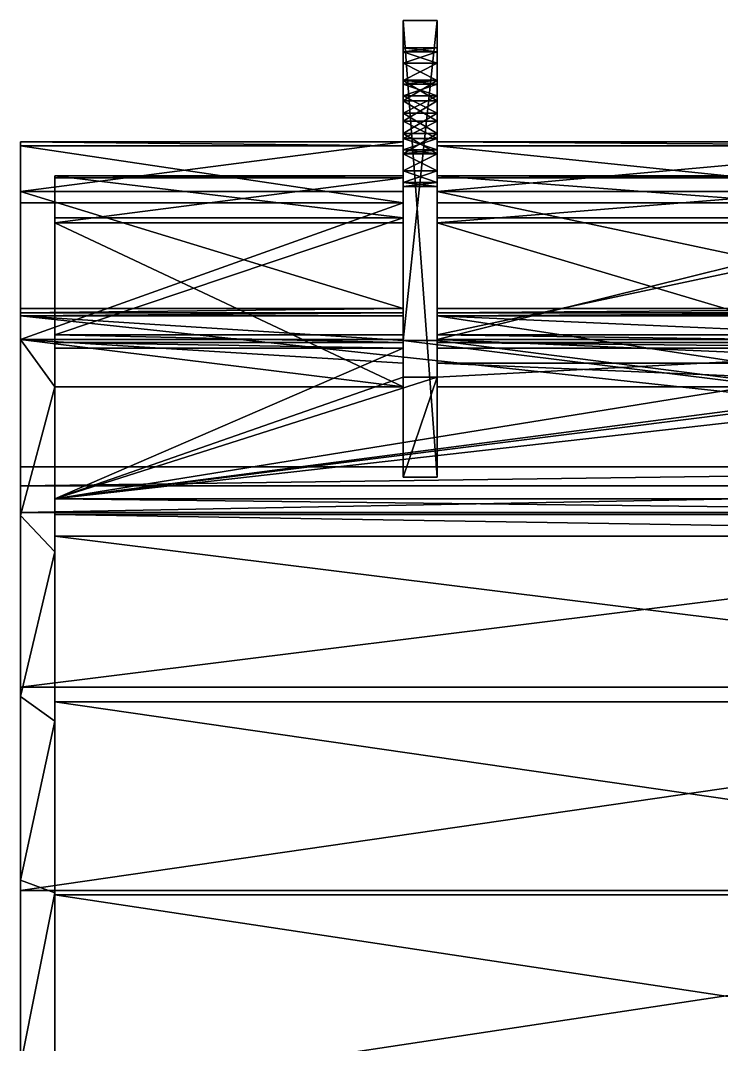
# Model space of a CAD drawing. Header units: metres. Extents: x -0.05 to 1.81, y -0.26 to 2.46.
# Drawn here: x -0.045 to 0.88, y 1.114 to 2.465 of the extents above; entities that cross this region are included whole.
import ezdxf

# ---------------------------------------------------------------- set-up
doc = ezdxf.new("R2010")
doc.units = ezdxf.units.M
doc.header["$LTSCALE"] = 65.185185
for name, color, linetype in [('1', 7, 'CONTINUOUS'), ('10', 7, 'CONTINUOUS'), ('11', 7, 'CONTINUOUS'), ('13', 7, 'CONTINUOUS'), ('14', 7, 'CONTINUOUS'), ('15', 7, 'CONTINUOUS'), ('16', 7, 'CONTINUOUS'), ('17', 7, 'CONTINUOUS'), ('19', 7, 'CONTINUOUS'), ('20', 7, 'CONTINUOUS'), ('21', 7, 'CONTINUOUS'), ('22', 7, 'CONTINUOUS'), ('23', 7, 'CONTINUOUS'), ('24', 7, 'CONTINUOUS'), ('25', 7, 'CONTINUOUS'), ('26', 7, 'CONTINUOUS'), ('27', 7, 'CONTINUOUS'), ('3', 7, 'CONTINUOUS'), ('34', 7, 'CONTINUOUS'), ('35', 7, 'CONTINUOUS'), ('36', 7, 'CONTINUOUS'), ('37', 7, 'CONTINUOUS'), ('4', 7, 'CONTINUOUS'), ('5', 7, 'CONTINUOUS'), ('6', 7, 'CONTINUOUS'), ('7', 7, 'CONTINUOUS'), ('9', 7, 'CONTINUOUS')]:
    doc.layers.add(name, color=color, linetype=linetype)

msp = doc.modelspace()

# ---------------------------------------------------------------- linework, layer by layer
at = {"layer": '1', "linetype": 'CONTINUOUS'}
for points in [[(0, 2.26, 0.3257), (0, 2.2046, 0.437), (0, 2.2575, 0.2012), (0, 2.26, 0.3257)], [(0, 2.2575, 0.2012), (0, 2.2046, 0.437), (0, 2.1979, 0.0921), (0, 2.2575, 0.2012)], [(0, 2.2046, 0.437), (0, 2.0502, 0.6198), (0, 2.1979, 0.0921), (0, 2.2046, 0.437)], [(0, 2.0327, 0.6495), (0, 1.9819), (0, 2.1979, 0.0921), (0, 2.0327, 0.6495)], [(0, 2.0402, 0.6339), (0, 2.0327, 0.6495), (0, 2.1979, 0.0921), (0, 2.0402, 0.6339)], [(0, 2.0502, 0.6198), (0, 2.0402, 0.6339), (0, 2.1979, 0.0921), (0, 2.0502, 0.6198)], [(0, 1.8339, 1.1735), (0, 1.9819), (0, 2.0327, 0.6495), (0, 1.8339, 1.1735)], [(0, 1.764, 0.0649), (0, 1.9819), (0, 1.7848, 1.2474), (0, 1.764, 0.0649)], [(0, 1.7848, 1.2474), (0, 1.9819), (0, 1.8135, 1.2132), (0, 1.7848, 1.2474)], [(0, 1.8135, 1.2132), (0, 1.9819), (0, 1.8339, 1.1735), (0, 1.8135, 1.2132)], [(0, 1.5662, 1.3974), (0, 1.764, 0.0649), (0, 1.7848, 1.2474), (0, 1.5662, 1.3974)], [(0, 1.5407, 0.1085), (0, 1.764, 0.0649), (0, 1.5662, 1.3974), (0, 1.5407, 0.1085)], [(0, 1.3117, 1.4726), (0, 1.5407, 0.1085), (0, 1.5662, 1.3974), (0, 1.3117, 1.4726)], [(0, 1.3143, 0.1303), (0, 1.5407, 0.1085), (0, 1.3117, 1.4726), (0, 1.3143, 0.1303)], [(0, 1.0868, 0.1301), (0, 1.3143, 0.1303), (0, 1.3117, 1.4726), (0, 1.0868, 0.1301)], [(0, 1.0464, 1.4652), (0, 1.0868, 0.1301), (0, 1.3117, 1.4726), (0, 1.0464, 1.4652)]]:
    msp.add_3dface(points, dxfattribs=at)
at = {"layer": '10', "linetype": 'CONTINUOUS'}
for points in [[(0, 2.0402, 0.6339), (0, 2.0502, 0.6198), (0.4596, 2.0402, 0.6339), (0, 2.0402, 0.6339)], [(0, 2.0502, 0.6198), (0.4596, 2.0502, 0.6198), (0.4596, 2.0402, 0.6339), (0, 2.0502, 0.6198)], [(0, 2.0327, 0.6495), (0, 2.0402, 0.6339), (0.4596, 2.0327, 0.6495), (0, 2.0327, 0.6495)], [(0.4596, 2.0327, 0.6495), (0, 2.0402, 0.6339), (0.4596, 2.0402, 0.6339), (0.4596, 2.0327, 0.6495)], [(0.5046, 2.0502, 0.6198), (1.2321, 2.0502, 0.6198), (1.2321, 2.0402, 0.6339), (0.5046, 2.0502, 0.6198)], [(0.5046, 2.0502, 0.6198), (1.2321, 2.0402, 0.6339), (0.5046, 2.0402, 0.6339), (0.5046, 2.0502, 0.6198)], [(1.2321, 2.0327, 0.6495), (0.5046, 2.0327, 0.6495), (0.5046, 2.0402, 0.6339), (1.2321, 2.0327, 0.6495)], [(1.2321, 2.0402, 0.6339), (1.2321, 2.0327, 0.6495), (0.5046, 2.0402, 0.6339), (1.2321, 2.0402, 0.6339)]]:
    msp.add_3dface(points, dxfattribs=at)
at = {"layer": '11', "linetype": 'CONTINUOUS'}
for points in [[(-0.0454, 2.2996, 0.1831), (-0.0454, 2.2393, 0.4663), (-0.0454, 2.305, 0.3322), (-0.0454, 2.2996, 0.1831)], [(-0.0454, 2.2244, 0.0541), (-0.0454, 2.2393, 0.4663), (-0.0454, 2.2996, 0.1831), (-0.0454, 2.2244, 0.0541)], [(-0.0454, 2.0849, 0.6491), (-0.0454, 2.2393, 0.4663), (-0.0454, 2.2244, 0.0541), (-0.0454, 2.0849, 0.6491)], [(-0.0454, 2.0441, -0.0228), (-0.0454, 2.0849, 0.6491), (-0.0454, 2.2244, 0.0541), (-0.0454, 2.0441, -0.0228)], [(-0.0454, 2.0793, 0.6569), (-0.0454, 2.0849, 0.6491), (-0.0454, 2.0441, -0.0228), (-0.0454, 2.0793, 0.6569)], [(-0.0454, 2.0752, 0.6656), (-0.0454, 2.0793, 0.6569), (-0.0454, 2.0441, -0.0228), (-0.0454, 2.0752, 0.6656)], [(-0.0454, 1.8764, 1.1896), (-0.0454, 2.0752, 0.6656), (-0.0454, 2.0441, -0.0228), (-0.0454, 1.8764, 1.1896)], [(-0.0454, 1.8121, 0.0525), (-0.0454, 1.8764, 1.1896), (-0.0454, 2.0441, -0.0228), (-0.0454, 1.8121, 0.0525)], [(-0.0454, 1.8513, 1.2384), (-0.0454, 1.8764, 1.1896), (-0.0454, 1.8121, 0.0525), (-0.0454, 1.8513, 1.2384)], [(-0.0454, 1.816, 1.2804), (-0.0454, 1.8513, 1.2384), (-0.0454, 1.8121, 0.0525), (-0.0454, 1.816, 1.2804)], [(-0.0454, 1.5855, 1.4385), (-0.0454, 1.816, 1.2804), (-0.0454, 1.8121, 0.0525), (-0.0454, 1.5855, 1.4385)], [(-0.0454, 1.5735, 0.1034), (-0.0454, 1.5855, 1.4385), (-0.0454, 1.8121, 0.0525), (-0.0454, 1.5735, 0.1034)], [(-0.0454, 1.3173, 1.5176), (-0.0454, 1.5855, 1.4385), (-0.0454, 1.331, 0.1294), (-0.0454, 1.3173, 1.5176)], [(-0.0454, 1.331, 0.1294), (-0.0454, 1.5855, 1.4385), (-0.0454, 1.5735, 0.1034), (-0.0454, 1.331, 0.1294)], [(-0.0454, 1.0871, 0.1301), (-0.0454, 1.3173, 1.5176), (-0.0454, 1.331, 0.1294), (-0.0454, 1.0871, 0.1301)], [(-0.0454, 1.0378, 1.5098), (-0.0454, 1.3173, 1.5176), (-0.0454, 1.0871, 0.1301), (-0.0454, 1.0378, 1.5098)]]:
    msp.add_3dface(points, dxfattribs=at)
at = {"layer": '13', "linetype": 'CONTINUOUS'}
for points in [[(-0.0454, 2.0441, -0.0228), (-0.0454, 2.2244, 0.0541), (0.4596, 2.2244, 0.0541), (-0.0454, 2.0441, -0.0228)], [(0.4596, 2.0441, -0.0228), (-0.0454, 2.0441, -0.0228), (0.4596, 2.2244, 0.0541), (0.4596, 2.0441, -0.0228)], [(1.2321, 2.0441, -0.0228), (0.5046, 2.0441, -0.0228), (1.2321, 2.2244, 0.0541), (1.2321, 2.0441, -0.0228)], [(1.2321, 2.2244, 0.0541), (0.5046, 2.0441, -0.0228), (0.5046, 2.2244, 0.0541), (1.2321, 2.2244, 0.0541)]]:
    msp.add_3dface(points, dxfattribs=at)
at = {"layer": '14', "linetype": 'CONTINUOUS'}
for points in [[(-0.0454, 2.305, 0.3322), (-0.0454, 2.2393, 0.4663), (0.4596, 2.305, 0.3322), (-0.0454, 2.305, 0.3322)], [(0.4596, 2.305, 0.3322), (-0.0454, 2.2393, 0.4663), (0.4596, 2.2393, 0.4663), (0.4596, 2.305, 0.3322)], [(-0.0454, 2.2996, 0.1831), (-0.0454, 2.305, 0.3322), (0.4596, 2.2996, 0.1831), (-0.0454, 2.2996, 0.1831)], [(0.4596, 2.2996, 0.1831), (-0.0454, 2.305, 0.3322), (0.4596, 2.305, 0.3322), (0.4596, 2.2996, 0.1831)], [(-0.0454, 2.2244, 0.0541), (-0.0454, 2.2996, 0.1831), (0.4596, 2.2244, 0.0541), (-0.0454, 2.2244, 0.0541)], [(0.4596, 2.2244, 0.0541), (-0.0454, 2.2996, 0.1831), (0.4596, 2.2996, 0.1831), (0.4596, 2.2244, 0.0541)], [(1.2321, 2.305, 0.3322), (1.2321, 2.2996, 0.1831), (0.5046, 2.305, 0.3322), (1.2321, 2.305, 0.3322)], [(0.5046, 2.305, 0.3322), (1.2321, 2.2996, 0.1831), (0.5046, 2.2996, 0.1831), (0.5046, 2.305, 0.3322)], [(1.2321, 2.2393, 0.4663), (1.2321, 2.305, 0.3322), (0.5046, 2.2393, 0.4663), (1.2321, 2.2393, 0.4663)], [(0.5046, 2.2393, 0.4663), (1.2321, 2.305, 0.3322), (0.5046, 2.305, 0.3322), (0.5046, 2.2393, 0.4663)], [(1.2321, 2.2244, 0.0541), (0.5046, 2.2244, 0.0541), (0.5046, 2.2996, 0.1831), (1.2321, 2.2244, 0.0541)], [(1.2321, 2.2996, 0.1831), (1.2321, 2.2244, 0.0541), (0.5046, 2.2996, 0.1831), (1.2321, 2.2996, 0.1831)]]:
    msp.add_3dface(points, dxfattribs=at)
at = {"layer": '15', "linetype": 'CONTINUOUS'}
for points in [[(-0.0454, 2.2393, 0.4663), (-0.0454, 2.0849, 0.6491), (0.4596, 2.0849, 0.6491), (-0.0454, 2.2393, 0.4663)], [(0.4596, 2.2393, 0.4663), (-0.0454, 2.2393, 0.4663), (0.4596, 2.0849, 0.6491), (0.4596, 2.2393, 0.4663)], [(1.2321, 2.2393, 0.4663), (0.5046, 2.2393, 0.4663), (1.2321, 2.0849, 0.6491), (1.2321, 2.2393, 0.4663)], [(1.2321, 2.0849, 0.6491), (0.5046, 2.2393, 0.4663), (0.5046, 2.0849, 0.6491), (1.2321, 2.0849, 0.6491)]]:
    msp.add_3dface(points, dxfattribs=at)
at = {"layer": '16', "linetype": 'CONTINUOUS'}
for points in [[(-0.0454, 2.0752, 0.6656), (-0.0454, 1.8764, 1.1896), (1.8054, 1.8764, 1.1896), (-0.0454, 2.0752, 0.6656)], [(-0.0454, 2.0752, 0.6656), (1.8054, 1.8764, 1.1896), (0.4596, 2.0428, 0.7508), (-0.0454, 2.0752, 0.6656)], [(0.4596, 2.0752, 0.6656), (-0.0454, 2.0752, 0.6656), (0.4596, 2.0428, 0.7508), (0.4596, 2.0752, 0.6656)], [(0.5046, 2.0428, 0.7508), (1.8054, 1.8764, 1.1896), (0.5046, 2.0752, 0.6656), (0.5046, 2.0428, 0.7508)], [(0.5046, 2.0752, 0.6656), (1.8054, 1.8764, 1.1896), (1.2321, 2.0428, 0.7508), (0.5046, 2.0752, 0.6656)], [(1.2321, 2.0752, 0.6656), (0.5046, 2.0752, 0.6656), (1.2321, 2.0428, 0.7508), (1.2321, 2.0752, 0.6656)], [(0.4596, 2.0428, 0.7508), (1.8054, 1.8764, 1.1896), (0.5046, 2.0428, 0.7508), (0.4596, 2.0428, 0.7508)]]:
    msp.add_3dface(points, dxfattribs=at)
at = {"layer": '17', "linetype": 'CONTINUOUS'}
for points in [[(-0.0454, 1.816, 1.2804), (-0.0454, 1.5855, 1.4385), (1.8054, 1.816, 1.2804), (-0.0454, 1.816, 1.2804)], [(-0.0454, 1.5855, 1.4385), (1.8054, 1.5855, 1.4385), (1.8054, 1.816, 1.2804), (-0.0454, 1.5855, 1.4385)], [(-0.0454, 1.5855, 1.4385), (-0.0454, 1.3173, 1.5176), (1.8054, 1.5855, 1.4385), (-0.0454, 1.5855, 1.4385)], [(-0.0454, 1.3173, 1.5176), (1.8054, 1.3173, 1.5176), (1.8054, 1.5855, 1.4385), (-0.0454, 1.3173, 1.5176)], [(-0.0454, 1.3173, 1.5176), (-0.0454, 1.0378, 1.5098), (1.8054, 1.3173, 1.5176), (-0.0454, 1.3173, 1.5176)], [(-0.0454, 1.0378, 1.5098), (1.8054, 1.0378, 1.5098), (1.8054, 1.3173, 1.5176), (-0.0454, 1.0378, 1.5098)]]:
    msp.add_3dface(points, dxfattribs=at)
at = {"layer": '19', "linetype": 'CONTINUOUS'}
for points in [[(-0.0454, 1.8764, 1.1896), (-0.0454, 1.8513, 1.2384), (1.8054, 1.8764, 1.1896), (-0.0454, 1.8764, 1.1896)], [(-0.0454, 1.8513, 1.2384), (1.8054, 1.8513, 1.2384), (1.8054, 1.8764, 1.1896), (-0.0454, 1.8513, 1.2384)], [(-0.0454, 1.8513, 1.2384), (-0.0454, 1.816, 1.2804), (1.8054, 1.8513, 1.2384), (-0.0454, 1.8513, 1.2384)], [(-0.0454, 1.816, 1.2804), (1.8054, 1.816, 1.2804), (1.8054, 1.8513, 1.2384), (-0.0454, 1.816, 1.2804)]]:
    msp.add_3dface(points, dxfattribs=at)
at = {"layer": '20', "linetype": 'CONTINUOUS'}
for points in [[(-0.0454, 2.0849, 0.6491), (-0.0454, 2.0793, 0.6569), (0.4596, 2.0849, 0.6491), (-0.0454, 2.0849, 0.6491)], [(0.4596, 2.0849, 0.6491), (-0.0454, 2.0793, 0.6569), (0.4596, 2.0793, 0.6569), (0.4596, 2.0849, 0.6491)], [(1.2321, 2.0849, 0.6491), (0.5046, 2.0849, 0.6491), (0.5046, 2.0793, 0.6569), (1.2321, 2.0849, 0.6491)], [(1.2321, 2.0849, 0.6491), (0.5046, 2.0793, 0.6569), (1.2321, 2.0793, 0.6569), (1.2321, 2.0849, 0.6491)], [(-0.0454, 2.0793, 0.6569), (-0.0454, 2.0752, 0.6656), (0.4596, 2.0793, 0.6569), (-0.0454, 2.0793, 0.6569)], [(-0.0454, 2.0752, 0.6656), (0.4596, 2.0752, 0.6656), (0.4596, 2.0793, 0.6569), (-0.0454, 2.0752, 0.6656)], [(0.5046, 2.0752, 0.6656), (1.2321, 2.0752, 0.6656), (1.2321, 2.0793, 0.6569), (0.5046, 2.0752, 0.6656)], [(0.5046, 2.0793, 0.6569), (0.5046, 2.0752, 0.6656), (1.2321, 2.0793, 0.6569), (0.5046, 2.0793, 0.6569)]]:
    msp.add_3dface(points, dxfattribs=at)
at = {"layer": '21', "linetype": 'CONTINUOUS'}
for points in [[(-0.0454, 1.8121, 0.0525), (-0.0454, 2.0441, -0.0228), (0, 1.9819), (-0.0454, 1.8121, 0.0525)], [(0, 1.9819), (-0.0454, 2.0441, -0.0228), (0.4596, 1.9819), (0, 1.9819)], [(0.4596, 1.9819), (-0.0454, 2.0441, -0.0228), (0.4596, 2.0131, -0.0112), (0.4596, 1.9819)], [(0.4596, 2.0131, -0.0112), (-0.0454, 2.0441, -0.0228), (0.4596, 2.0441, -0.0228), (0.4596, 2.0131, -0.0112)], [(0.5046, 2.0441, -0.0228), (1.2321, 2.0441, -0.0228), (1.2321, 2.0131, -0.0112), (0.5046, 2.0441, -0.0228)], [(0.5046, 2.0131, -0.0112), (0.5046, 2.0441, -0.0228), (1.2321, 2.0131, -0.0112), (0.5046, 2.0131, -0.0112)], [(0.5046, 1.9819), (0.5046, 2.0131, -0.0112), (1.2321, 1.9819), (0.5046, 1.9819)], [(1.2321, 1.9819), (0.5046, 2.0131, -0.0112), (1.2321, 2.0131, -0.0112), (1.2321, 1.9819)], [(0, 1.764, 0.0649), (-0.0454, 1.8121, 0.0525), (0, 1.9819), (0, 1.764, 0.0649)], [(-0.0454, 1.5735, 0.1034), (-0.0454, 1.8121, 0.0525), (0, 1.764, 0.0649), (-0.0454, 1.5735, 0.1034)], [(0, 1.5407, 0.1085), (-0.0454, 1.5735, 0.1034), (0, 1.764, 0.0649), (0, 1.5407, 0.1085)], [(-0.0454, 1.331, 0.1294), (-0.0454, 1.5735, 0.1034), (0, 1.5407, 0.1085), (-0.0454, 1.331, 0.1294)], [(0, 1.3143, 0.1303), (-0.0454, 1.331, 0.1294), (0, 1.5407, 0.1085), (0, 1.3143, 0.1303)], [(-0.0454, 1.0871, 0.1301), (-0.0454, 1.331, 0.1294), (0, 1.3143, 0.1303), (-0.0454, 1.0871, 0.1301)], [(0, 1.0868, 0.1301), (-0.0454, 1.0871, 0.1301), (0, 1.3143, 0.1303), (0, 1.0868, 0.1301)]]:
    msp.add_3dface(points, dxfattribs=at)
at = {"layer": '22', "linetype": 'CONTINUOUS'}
for points in [[(0.5046, 2.305, 0.3322), (0.5046, 2.2996, 0.1831), (0.5046, 2.4648, 0.7508), (0.5046, 2.305, 0.3322)], [(0.5046, 2.305, 0.3322), (0.5046, 2.4648, 0.7508), (0.5046, 2.3807, 0.5953), (0.5046, 2.305, 0.3322)], [(0.5046, 2.4648, 0.7508), (0.5046, 2.2996, 0.1831), (0.5046, 2.3589, 0.0561), (0.5046, 2.4648, 0.7508)], [(0.5046, 2.0428, 0.7508), (0.5046, 2.0752, 0.6656), (0.5046, 2.4648, 0.7508), (0.5046, 2.0428, 0.7508)], [(0.5046, 2.4648, 0.7508), (0.5046, 2.0752, 0.6656), (0.5046, 2.316, 0.6921), (0.5046, 2.4648, 0.7508)], [(0.5046, 2.4648, -0.1445), (0.5046, 2.4648, 0.7508), (0.5046, 2.4289, -0.0139), (0.5046, 2.4648, -0.1445)], [(0.5046, 2.4289, -0.0139), (0.5046, 2.4648, 0.7508), (0.5046, 2.4236, 0.0128), (0.5046, 2.4289, -0.0139)], [(0.5046, 2.4236, 0.0128), (0.5046, 2.4648, 0.7508), (0.5046, 2.4084, 0.0356), (0.5046, 2.4236, 0.0128)], [(0.5046, 2.4084, 0.0356), (0.5046, 2.4648, 0.7508), (0.5046, 2.3857, 0.0507), (0.5046, 2.4084, 0.0356)], [(0.5046, 2.3857, 0.0507), (0.5046, 2.4648, 0.7508), (0.5046, 2.3589, 0.0561), (0.5046, 2.3857, 0.0507)], [(0.5046, 2.3807, 0.5953), (0.5046, 2.4648, 0.7508), (0.5046, 2.386, 0.6221), (0.5046, 2.3807, 0.5953)], [(0.5046, 2.386, 0.6221), (0.5046, 2.4648, 0.7508), (0.5046, 2.3807, 0.6489), (0.5046, 2.386, 0.6221)], [(0.5046, 2.3807, 0.6489), (0.5046, 2.4648, 0.7508), (0.5046, 2.3655, 0.6716), (0.5046, 2.3807, 0.6489)], [(0.5046, 2.3655, 0.6716), (0.5046, 2.4648, 0.7508), (0.5046, 2.3428, 0.6868), (0.5046, 2.3655, 0.6716)], [(0.5046, 2.3428, 0.6868), (0.5046, 2.4648, 0.7508), (0.5046, 2.316, 0.6921), (0.5046, 2.3428, 0.6868)], [(0.5046, 1.8627, -0.1445), (0.5046, 2.4648, -0.1445), (0.5046, 2.3589, -0.0839), (0.5046, 1.8627, -0.1445)], [(0.5046, 2.3589, -0.0839), (0.5046, 2.4648, -0.1445), (0.5046, 2.3857, -0.0786), (0.5046, 2.3589, -0.0839)], [(0.5046, 2.3857, -0.0786), (0.5046, 2.4648, -0.1445), (0.5046, 2.4084, -0.0634), (0.5046, 2.3857, -0.0786)], [(0.5046, 2.4084, -0.0634), (0.5046, 2.4648, -0.1445), (0.5046, 2.4236, -0.0407), (0.5046, 2.4084, -0.0634)], [(0.5046, 2.4236, -0.0407), (0.5046, 2.4648, -0.1445), (0.5046, 2.4289, -0.0139), (0.5046, 2.4236, -0.0407)], [(0.5046, 2.3655, 0.5726), (0.5046, 2.305, 0.3322), (0.5046, 2.3807, 0.5953), (0.5046, 2.3655, 0.5726)], [(0.5046, 2.2393, 0.4663), (0.5046, 2.305, 0.3322), (0.5046, 2.3655, 0.5726), (0.5046, 2.2393, 0.4663)], [(0.5046, 2.3428, 0.5574), (0.5046, 2.2393, 0.4663), (0.5046, 2.3655, 0.5726), (0.5046, 2.3428, 0.5574)], [(0.5046, 2.2996, 0.1831), (0.5046, 2.2244, 0.0541), (0.5046, 2.3589, 0.0561), (0.5046, 2.2996, 0.1831)], [(0.5046, 2.3589, 0.0561), (0.5046, 2.2244, 0.0541), (0.5046, 2.3321, 0.0507), (0.5046, 2.3589, 0.0561)], [(0.5046, 2.3321, -0.0786), (0.5046, 1.8627, -0.1445), (0.5046, 2.3589, -0.0839), (0.5046, 2.3321, -0.0786)], [(0.5046, 2.316, 0.5521), (0.5046, 2.2393, 0.4663), (0.5046, 2.3428, 0.5574), (0.5046, 2.316, 0.5521)], [(0.5046, 2.2244, 0.0541), (0.5046, 2.0441, -0.0228), (0.5046, 2.3321, 0.0507), (0.5046, 2.2244, 0.0541)], [(0.5046, 2.3321, 0.0507), (0.5046, 2.0441, -0.0228), (0.5046, 2.3094, 0.0356), (0.5046, 2.3321, 0.0507)], [(0.5046, 2.3094, -0.0634), (0.5046, 1.8627, -0.1445), (0.5046, 2.3321, -0.0786), (0.5046, 2.3094, -0.0634)], [(0.5046, 2.2892, 0.5574), (0.5046, 2.2393, 0.4663), (0.5046, 2.316, 0.5521), (0.5046, 2.2892, 0.5574)], [(0.5046, 2.316, 0.6921), (0.5046, 2.0752, 0.6656), (0.5046, 2.2892, 0.6868), (0.5046, 2.316, 0.6921)], [(0.5046, 2.3094, 0.0356), (0.5046, 2.0441, -0.0228), (0.5046, 2.2943, 0.0128), (0.5046, 2.3094, 0.0356)], [(0.5046, 2.2943, -0.0407), (0.5046, 1.8627, -0.1445), (0.5046, 2.3094, -0.0634), (0.5046, 2.2943, -0.0407)], [(0.5046, 2.0441, -0.0228), (0.5046, 1.8627, -0.1445), (0.5046, 2.2943, -0.0407), (0.5046, 2.0441, -0.0228)], [(0.5046, 2.2889, -0.0139), (0.5046, 2.0441, -0.0228), (0.5046, 2.2943, -0.0407), (0.5046, 2.2889, -0.0139)], [(0.5046, 2.0441, -0.0228), (0.5046, 2.2889, -0.0139), (0.5046, 2.2943, 0.0128), (0.5046, 2.0441, -0.0228)], [(0.5046, 2.2665, 0.5726), (0.5046, 2.2393, 0.4663), (0.5046, 2.2892, 0.5574), (0.5046, 2.2665, 0.5726)], [(0.5046, 2.2892, 0.6868), (0.5046, 2.0752, 0.6656), (0.5046, 2.2665, 0.6716), (0.5046, 2.2892, 0.6868)], [(0.5046, 2.2513, 0.5953), (0.5046, 2.2393, 0.4663), (0.5046, 2.2665, 0.5726), (0.5046, 2.2513, 0.5953)], [(0.5046, 2.0793, 0.6569), (0.5046, 2.0849, 0.6491), (0.5046, 2.2665, 0.6716), (0.5046, 2.0793, 0.6569)], [(0.5046, 2.2665, 0.6716), (0.5046, 2.0849, 0.6491), (0.5046, 2.2513, 0.6489), (0.5046, 2.2665, 0.6716)], [(0.5046, 2.0752, 0.6656), (0.5046, 2.0793, 0.6569), (0.5046, 2.2665, 0.6716), (0.5046, 2.0752, 0.6656)], [(0.5046, 1.9819), (0.5046, 2.2575, 0.2012), (0.5046, 2.26, 0.3257), (0.5046, 1.9819)], [(0.5046, 1.9819), (0.5046, 2.26, 0.3257), (0.5046, 2.2046, 0.437), (0.5046, 1.9819)], [(0.5046, 1.9819), (0.5046, 2.1979, 0.0921), (0.5046, 2.2575, 0.2012), (0.5046, 1.9819)], [(0.5046, 2.246, 0.6221), (0.5046, 2.2393, 0.4663), (0.5046, 2.2513, 0.5953), (0.5046, 2.246, 0.6221)], [(0.5046, 2.0849, 0.6491), (0.5046, 2.246, 0.6221), (0.5046, 2.2513, 0.6489), (0.5046, 2.0849, 0.6491)], [(0.5046, 2.0849, 0.6491), (0.5046, 2.2393, 0.4663), (0.5046, 2.246, 0.6221), (0.5046, 2.0849, 0.6491)], [(0.5046, 1.9819), (0.5046, 2.2046, 0.437), (0.5046, 1.8627, -0.1445), (0.5046, 1.9819)], [(0.5046, 2.2046, 0.437), (0.5046, 2.0502, 0.6198), (0.5046, 1.8627, -0.1445), (0.5046, 2.2046, 0.437)], [(0.5046, 2.0502, 0.6198), (0.5046, 2.0402, 0.6339), (0.5046, 1.8627, -0.1445), (0.5046, 2.0502, 0.6198)], [(0.5046, 2.0441, -0.0228), (0.5046, 2.0131, -0.0112), (0.5046, 1.8627, -0.1445), (0.5046, 2.0441, -0.0228)], [(0.5046, 2.0402, 0.6339), (0.5046, 2.0327, 0.6495), (0.5046, 1.8627, -0.1445), (0.5046, 2.0402, 0.6339)], [(0.5046, 2.0327, 0.6495), (0.5046, 1.9943, 0.7508), (0.5046, 1.8627, -0.1445), (0.5046, 2.0327, 0.6495)], [(0.5046, 2.0131, -0.0112), (0.5046, 1.9819), (0.5046, 1.8627, -0.1445), (0.5046, 2.0131, -0.0112)], [(0.5046, 1.8627, -0.1445), (0.5046, 1.9943, 0.7508), (0.5046, 1.8627, 0.7508), (0.5046, 1.8627, -0.1445)]]:
    msp.add_3dface(points, dxfattribs=at)
at = {"layer": '23', "linetype": 'CONTINUOUS'}
for points in [[(0.4596, 1.8627, -0.1445), (0.4596, 2.0441, -0.0228), (0.4596, 2.4648, -0.1445), (0.4596, 1.8627, -0.1445)], [(0.4596, 2.4648, -0.1445), (0.4596, 2.0441, -0.0228), (0.4596, 2.3589, -0.0839), (0.4596, 2.4648, -0.1445)], [(0.4596, 2.0428, 0.7508), (0.4596, 2.4648, 0.7508), (0.4596, 2.3428, 0.6868), (0.4596, 2.0428, 0.7508)], [(0.4596, 2.4648, 0.7508), (0.4596, 2.4648, -0.1445), (0.4596, 2.386, 0.6221), (0.4596, 2.4648, 0.7508)], [(0.4596, 2.4236, 0.0128), (0.4596, 2.4648, -0.1445), (0.4596, 2.4289, -0.0139), (0.4596, 2.4236, 0.0128)], [(0.4596, 2.4648, -0.1445), (0.4596, 2.4236, 0.0128), (0.4596, 2.316, 0.5521), (0.4596, 2.4648, -0.1445)], [(0.4596, 2.4289, -0.0139), (0.4596, 2.4648, -0.1445), (0.4596, 2.4236, -0.0407), (0.4596, 2.4289, -0.0139)], [(0.4596, 2.4236, -0.0407), (0.4596, 2.4648, -0.1445), (0.4596, 2.4084, -0.0634), (0.4596, 2.4236, -0.0407)], [(0.4596, 2.4084, -0.0634), (0.4596, 2.4648, -0.1445), (0.4596, 2.3857, -0.0786), (0.4596, 2.4084, -0.0634)], [(0.4596, 2.3857, -0.0786), (0.4596, 2.4648, -0.1445), (0.4596, 2.3589, -0.0839), (0.4596, 2.3857, -0.0786)], [(0.4596, 2.386, 0.6221), (0.4596, 2.4648, -0.1445), (0.4596, 2.3807, 0.5953), (0.4596, 2.386, 0.6221)], [(0.4596, 2.3807, 0.5953), (0.4596, 2.4648, -0.1445), (0.4596, 2.3655, 0.5726), (0.4596, 2.3807, 0.5953)], [(0.4596, 2.3655, 0.5726), (0.4596, 2.4648, -0.1445), (0.4596, 2.3428, 0.5574), (0.4596, 2.3655, 0.5726)], [(0.4596, 2.3428, 0.5574), (0.4596, 2.4648, -0.1445), (0.4596, 2.316, 0.5521), (0.4596, 2.3428, 0.5574)], [(0.4596, 2.3428, 0.6868), (0.4596, 2.4648, 0.7508), (0.4596, 2.3655, 0.6716), (0.4596, 2.3428, 0.6868)], [(0.4596, 2.3655, 0.6716), (0.4596, 2.4648, 0.7508), (0.4596, 2.3807, 0.6489), (0.4596, 2.3655, 0.6716)], [(0.4596, 2.3807, 0.6489), (0.4596, 2.4648, 0.7508), (0.4596, 2.386, 0.6221), (0.4596, 2.3807, 0.6489)], [(0.4596, 2.4084, 0.0356), (0.4596, 2.305, 0.3322), (0.4596, 2.4236, 0.0128), (0.4596, 2.4084, 0.0356)], [(0.4596, 2.4236, 0.0128), (0.4596, 2.305, 0.3322), (0.4596, 2.316, 0.5521), (0.4596, 2.4236, 0.0128)], [(0.4596, 2.2996, 0.1831), (0.4596, 2.305, 0.3322), (0.4596, 2.4084, 0.0356), (0.4596, 2.2996, 0.1831)], [(0.4596, 2.3857, 0.0507), (0.4596, 2.2996, 0.1831), (0.4596, 2.4084, 0.0356), (0.4596, 2.3857, 0.0507)], [(0.4596, 2.3589, 0.0561), (0.4596, 2.2996, 0.1831), (0.4596, 2.3857, 0.0507), (0.4596, 2.3589, 0.0561)], [(0.4596, 2.3589, -0.0839), (0.4596, 2.0441, -0.0228), (0.4596, 2.3321, -0.0786), (0.4596, 2.3589, -0.0839)], [(0.4596, 2.2244, 0.0541), (0.4596, 2.2996, 0.1831), (0.4596, 2.3589, 0.0561), (0.4596, 2.2244, 0.0541)], [(0.4596, 2.3321, 0.0507), (0.4596, 2.2244, 0.0541), (0.4596, 2.3589, 0.0561), (0.4596, 2.3321, 0.0507)], [(0.4596, 2.316, 0.6921), (0.4596, 2.0428, 0.7508), (0.4596, 2.3428, 0.6868), (0.4596, 2.316, 0.6921)], [(0.4596, 2.3321, -0.0786), (0.4596, 2.0441, -0.0228), (0.4596, 2.3094, -0.0634), (0.4596, 2.3321, -0.0786)], [(0.4596, 2.3094, 0.0356), (0.4596, 2.2244, 0.0541), (0.4596, 2.3321, 0.0507), (0.4596, 2.3094, 0.0356)], [(0.4596, 2.305, 0.3322), (0.4596, 2.2393, 0.4663), (0.4596, 2.316, 0.5521), (0.4596, 2.305, 0.3322)], [(0.4596, 2.316, 0.5521), (0.4596, 2.2393, 0.4663), (0.4596, 2.2892, 0.5574), (0.4596, 2.316, 0.5521)], [(0.4596, 2.2892, 0.6868), (0.4596, 2.0428, 0.7508), (0.4596, 2.316, 0.6921), (0.4596, 2.2892, 0.6868)], [(0.4596, 2.3094, -0.0634), (0.4596, 2.0441, -0.0228), (0.4596, 2.2943, -0.0407), (0.4596, 2.3094, -0.0634)], [(0.4596, 2.2943, 0.0128), (0.4596, 2.2244, 0.0541), (0.4596, 2.3094, 0.0356), (0.4596, 2.2943, 0.0128)], [(0.4596, 2.0441, -0.0228), (0.4596, 2.2889, -0.0139), (0.4596, 2.2943, -0.0407), (0.4596, 2.0441, -0.0228)], [(0.4596, 2.2889, -0.0139), (0.4596, 2.2244, 0.0541), (0.4596, 2.2943, 0.0128), (0.4596, 2.2889, -0.0139)], [(0.4596, 2.2393, 0.4663), (0.4596, 2.0849, 0.6491), (0.4596, 2.2892, 0.5574), (0.4596, 2.2393, 0.4663)], [(0.4596, 2.2892, 0.5574), (0.4596, 2.0849, 0.6491), (0.4596, 2.2665, 0.5726), (0.4596, 2.2892, 0.5574)], [(0.4596, 2.2665, 0.6716), (0.4596, 2.0428, 0.7508), (0.4596, 2.2892, 0.6868), (0.4596, 2.2665, 0.6716)], [(0.4596, 2.0441, -0.0228), (0.4596, 2.2244, 0.0541), (0.4596, 2.2889, -0.0139), (0.4596, 2.0441, -0.0228)], [(0.4596, 2.2665, 0.5726), (0.4596, 2.0849, 0.6491), (0.4596, 2.2513, 0.5953), (0.4596, 2.2665, 0.5726)], [(0.4596, 2.0752, 0.6656), (0.4596, 2.0428, 0.7508), (0.4596, 2.2665, 0.6716), (0.4596, 2.0752, 0.6656)], [(0.4596, 2.2513, 0.6489), (0.4596, 2.0752, 0.6656), (0.4596, 2.2665, 0.6716), (0.4596, 2.2513, 0.6489)], [(0.4596, 2.2046, 0.437), (0.4596, 2.26, 0.3257), (0.4596, 1.8627, 0.7508), (0.4596, 2.2046, 0.437)], [(0.4596, 2.26, 0.3257), (0.4596, 2.2575, 0.2012), (0.4596, 1.8627, 0.7508), (0.4596, 2.26, 0.3257)], [(0.4596, 2.2575, 0.2012), (0.4596, 2.1979, 0.0921), (0.4596, 1.8627, 0.7508), (0.4596, 2.2575, 0.2012)], [(0.4596, 2.0849, 0.6491), (0.4596, 2.0793, 0.6569), (0.4596, 2.2513, 0.6489), (0.4596, 2.0849, 0.6491)], [(0.4596, 2.246, 0.6221), (0.4596, 2.0849, 0.6491), (0.4596, 2.2513, 0.6489), (0.4596, 2.246, 0.6221)], [(0.4596, 2.0849, 0.6491), (0.4596, 2.246, 0.6221), (0.4596, 2.2513, 0.5953), (0.4596, 2.0849, 0.6491)], [(0.4596, 2.0793, 0.6569), (0.4596, 2.0752, 0.6656), (0.4596, 2.2513, 0.6489), (0.4596, 2.0793, 0.6569)], [(0.4596, 2.0502, 0.6198), (0.4596, 2.2046, 0.437), (0.4596, 1.8627, 0.7508), (0.4596, 2.0502, 0.6198)], [(0.4596, 2.1979, 0.0921), (0.4596, 1.9819), (0.4596, 1.8627, 0.7508), (0.4596, 2.1979, 0.0921)], [(0.4596, 2.0402, 0.6339), (0.4596, 2.0502, 0.6198), (0.4596, 1.8627, 0.7508), (0.4596, 2.0402, 0.6339)], [(0.4596, 1.9819), (0.4596, 2.0131, -0.0112), (0.4596, 2.0441, -0.0228), (0.4596, 1.9819)], [(0.4596, 1.9819), (0.4596, 2.0441, -0.0228), (0.4596, 1.8627, -0.1445), (0.4596, 1.9819)], [(0.4596, 2.0327, 0.6495), (0.4596, 2.0402, 0.6339), (0.4596, 1.8627, 0.7508), (0.4596, 2.0327, 0.6495)], [(0.4596, 1.9943, 0.7508), (0.4596, 2.0327, 0.6495), (0.4596, 1.8627, 0.7508), (0.4596, 1.9943, 0.7508)], [(0.4596, 1.8627, 0.7508), (0.4596, 1.9819), (0.4596, 1.8627, -0.1445), (0.4596, 1.8627, 0.7508)]]:
    msp.add_3dface(points, dxfattribs=at)
at = {"layer": '24', "linetype": 'CONTINUOUS'}
for points in [[(0.4596, 2.0428, 0.7508), (0.5046, 2.0428, 0.7508), (0.5046, 2.4648, 0.7508), (0.4596, 2.0428, 0.7508)], [(0.4596, 2.0428, 0.7508), (0.5046, 2.4648, 0.7508), (0.4596, 2.4648, 0.7508), (0.4596, 2.0428, 0.7508)], [(0.5046, 1.9943, 0.7508), (0.4596, 1.9943, 0.7508), (0.4596, 1.8627, 0.7508), (0.5046, 1.9943, 0.7508)], [(0.5046, 1.8627, 0.7508), (0.5046, 1.9943, 0.7508), (0.4596, 1.8627, 0.7508), (0.5046, 1.8627, 0.7508)]]:
    msp.add_3dface(points, dxfattribs=at)
at = {"layer": '25', "linetype": 'CONTINUOUS'}
for points in [[(0.5046, 2.4648, 0.7508), (0.5046, 2.4648, -0.1445), (0.4596, 2.4648, 0.7508), (0.5046, 2.4648, 0.7508)], [(0.5046, 2.4648, -0.1445), (0.4596, 2.4648, -0.1445), (0.4596, 2.4648, 0.7508), (0.5046, 2.4648, -0.1445)]]:
    msp.add_3dface(points, dxfattribs=at)
at = {"layer": '26', "linetype": 'CONTINUOUS'}
for points in [[(0.5046, 2.4648, -0.1445), (0.5046, 1.8627, -0.1445), (0.4596, 2.4648, -0.1445), (0.5046, 2.4648, -0.1445)], [(0.5046, 1.8627, -0.1445), (0.4596, 1.8627, -0.1445), (0.4596, 2.4648, -0.1445), (0.5046, 1.8627, -0.1445)]]:
    msp.add_3dface(points, dxfattribs=at)
at = {"layer": '27', "linetype": 'CONTINUOUS'}
for points in [[(0.5046, 1.8627, -0.1445), (0.5046, 1.8627, 0.7508), (0.4596, 1.8627, -0.1445), (0.5046, 1.8627, -0.1445)], [(0.5046, 1.8627, 0.7508), (0.4596, 1.8627, 0.7508), (0.4596, 1.8627, -0.1445), (0.5046, 1.8627, 0.7508)]]:
    msp.add_3dface(points, dxfattribs=at)
at = {"layer": '3', "linetype": 'CONTINUOUS'}
for points in [[(0, 1.9819), (0.4596, 1.9819), (0, 2.1979, 0.0921), (0, 1.9819)], [(0, 2.1979, 0.0921), (0.4596, 1.9819), (0.4596, 2.1979, 0.0921), (0, 2.1979, 0.0921)], [(0.5046, 1.9819), (1.2321, 1.9819), (0.5046, 2.1979, 0.0921), (0.5046, 1.9819)], [(0.5046, 2.1979, 0.0921), (1.2321, 1.9819), (1.2321, 2.1979, 0.0921), (0.5046, 2.1979, 0.0921)]]:
    msp.add_3dface(points, dxfattribs=at)
at = {"layer": '34', "linetype": 'CONTINUOUS'}
for points in [[(0.5046, 2.4289, -0.0139), (0.5046, 2.4236, 0.0128), (0.4596, 2.4289, -0.0139), (0.5046, 2.4289, -0.0139)], [(0.5046, 2.4236, 0.0128), (0.4596, 2.4236, 0.0128), (0.4596, 2.4289, -0.0139), (0.5046, 2.4236, 0.0128)], [(0.5046, 2.4236, 0.0128), (0.5046, 2.4084, 0.0356), (0.4596, 2.4236, 0.0128), (0.5046, 2.4236, 0.0128)], [(0.5046, 2.4084, 0.0356), (0.4596, 2.4084, 0.0356), (0.4596, 2.4236, 0.0128), (0.5046, 2.4084, 0.0356)], [(0.5046, 2.4084, 0.0356), (0.5046, 2.3857, 0.0507), (0.4596, 2.4084, 0.0356), (0.5046, 2.4084, 0.0356)], [(0.5046, 2.3857, 0.0507), (0.4596, 2.3857, 0.0507), (0.4596, 2.4084, 0.0356), (0.5046, 2.3857, 0.0507)], [(0.5046, 2.3857, 0.0507), (0.5046, 2.3589, 0.0561), (0.4596, 2.3857, 0.0507), (0.5046, 2.3857, 0.0507)], [(0.5046, 2.3589, 0.0561), (0.4596, 2.3589, 0.0561), (0.4596, 2.3857, 0.0507), (0.5046, 2.3589, 0.0561)], [(0.5046, 2.3589, 0.0561), (0.5046, 2.3321, 0.0507), (0.4596, 2.3589, 0.0561), (0.5046, 2.3589, 0.0561)], [(0.5046, 2.3321, 0.0507), (0.4596, 2.3321, 0.0507), (0.4596, 2.3589, 0.0561), (0.5046, 2.3321, 0.0507)], [(0.5046, 2.3321, 0.0507), (0.5046, 2.3094, 0.0356), (0.4596, 2.3321, 0.0507), (0.5046, 2.3321, 0.0507)], [(0.5046, 2.3094, 0.0356), (0.4596, 2.3094, 0.0356), (0.4596, 2.3321, 0.0507), (0.5046, 2.3094, 0.0356)], [(0.5046, 2.3094, 0.0356), (0.5046, 2.2943, 0.0128), (0.4596, 2.3094, 0.0356), (0.5046, 2.3094, 0.0356)], [(0.5046, 2.2943, 0.0128), (0.4596, 2.2943, 0.0128), (0.4596, 2.3094, 0.0356), (0.5046, 2.2943, 0.0128)], [(0.5046, 2.2943, 0.0128), (0.5046, 2.2889, -0.0139), (0.4596, 2.2943, 0.0128), (0.5046, 2.2943, 0.0128)], [(0.5046, 2.2889, -0.0139), (0.4596, 2.2889, -0.0139), (0.4596, 2.2943, 0.0128), (0.5046, 2.2889, -0.0139)]]:
    msp.add_3dface(points, dxfattribs=at)
at = {"layer": '35', "linetype": 'CONTINUOUS'}
for points in [[(0.5046, 2.4236, -0.0407), (0.5046, 2.4289, -0.0139), (0.4596, 2.4236, -0.0407), (0.5046, 2.4236, -0.0407)], [(0.5046, 2.4289, -0.0139), (0.4596, 2.4289, -0.0139), (0.4596, 2.4236, -0.0407), (0.5046, 2.4289, -0.0139)], [(0.5046, 2.4084, -0.0634), (0.5046, 2.4236, -0.0407), (0.4596, 2.4084, -0.0634), (0.5046, 2.4084, -0.0634)], [(0.5046, 2.4236, -0.0407), (0.4596, 2.4236, -0.0407), (0.4596, 2.4084, -0.0634), (0.5046, 2.4236, -0.0407)], [(0.5046, 2.3857, -0.0786), (0.5046, 2.4084, -0.0634), (0.4596, 2.3857, -0.0786), (0.5046, 2.3857, -0.0786)], [(0.5046, 2.4084, -0.0634), (0.4596, 2.4084, -0.0634), (0.4596, 2.3857, -0.0786), (0.5046, 2.4084, -0.0634)], [(0.5046, 2.3589, -0.0839), (0.5046, 2.3857, -0.0786), (0.4596, 2.3589, -0.0839), (0.5046, 2.3589, -0.0839)], [(0.5046, 2.3857, -0.0786), (0.4596, 2.3857, -0.0786), (0.4596, 2.3589, -0.0839), (0.5046, 2.3857, -0.0786)], [(0.5046, 2.3321, -0.0786), (0.5046, 2.3589, -0.0839), (0.4596, 2.3321, -0.0786), (0.5046, 2.3321, -0.0786)], [(0.5046, 2.3589, -0.0839), (0.4596, 2.3589, -0.0839), (0.4596, 2.3321, -0.0786), (0.5046, 2.3589, -0.0839)], [(0.5046, 2.3094, -0.0634), (0.5046, 2.3321, -0.0786), (0.4596, 2.3094, -0.0634), (0.5046, 2.3094, -0.0634)], [(0.5046, 2.3321, -0.0786), (0.4596, 2.3321, -0.0786), (0.4596, 2.3094, -0.0634), (0.5046, 2.3321, -0.0786)], [(0.5046, 2.2943, -0.0407), (0.5046, 2.3094, -0.0634), (0.4596, 2.2943, -0.0407), (0.5046, 2.2943, -0.0407)], [(0.5046, 2.3094, -0.0634), (0.4596, 2.3094, -0.0634), (0.4596, 2.2943, -0.0407), (0.5046, 2.3094, -0.0634)], [(0.5046, 2.2889, -0.0139), (0.5046, 2.2943, -0.0407), (0.4596, 2.2889, -0.0139), (0.5046, 2.2889, -0.0139)], [(0.4596, 2.2889, -0.0139), (0.5046, 2.2943, -0.0407), (0.4596, 2.2943, -0.0407), (0.4596, 2.2889, -0.0139)]]:
    msp.add_3dface(points, dxfattribs=at)
at = {"layer": '36', "linetype": 'CONTINUOUS'}
for points in [[(0.5046, 2.386, 0.6221), (0.5046, 2.3807, 0.6489), (0.4596, 2.386, 0.6221), (0.5046, 2.386, 0.6221)], [(0.5046, 2.3807, 0.6489), (0.4596, 2.3807, 0.6489), (0.4596, 2.386, 0.6221), (0.5046, 2.3807, 0.6489)], [(0.5046, 2.3807, 0.6489), (0.5046, 2.3655, 0.6716), (0.4596, 2.3807, 0.6489), (0.5046, 2.3807, 0.6489)], [(0.5046, 2.3655, 0.6716), (0.4596, 2.3655, 0.6716), (0.4596, 2.3807, 0.6489), (0.5046, 2.3655, 0.6716)], [(0.5046, 2.3655, 0.6716), (0.5046, 2.3428, 0.6868), (0.4596, 2.3655, 0.6716), (0.5046, 2.3655, 0.6716)], [(0.5046, 2.3428, 0.6868), (0.4596, 2.3428, 0.6868), (0.4596, 2.3655, 0.6716), (0.5046, 2.3428, 0.6868)], [(0.5046, 2.3428, 0.6868), (0.5046, 2.316, 0.6921), (0.4596, 2.3428, 0.6868), (0.5046, 2.3428, 0.6868)], [(0.5046, 2.316, 0.6921), (0.4596, 2.316, 0.6921), (0.4596, 2.3428, 0.6868), (0.5046, 2.316, 0.6921)], [(0.5046, 2.316, 0.6921), (0.5046, 2.2892, 0.6868), (0.4596, 2.316, 0.6921), (0.5046, 2.316, 0.6921)], [(0.5046, 2.2892, 0.6868), (0.4596, 2.2892, 0.6868), (0.4596, 2.316, 0.6921), (0.5046, 2.2892, 0.6868)], [(0.5046, 2.2892, 0.6868), (0.5046, 2.2665, 0.6716), (0.4596, 2.2892, 0.6868), (0.5046, 2.2892, 0.6868)], [(0.5046, 2.2665, 0.6716), (0.4596, 2.2665, 0.6716), (0.4596, 2.2892, 0.6868), (0.5046, 2.2665, 0.6716)], [(0.5046, 2.2665, 0.6716), (0.5046, 2.2513, 0.6489), (0.4596, 2.2665, 0.6716), (0.5046, 2.2665, 0.6716)], [(0.5046, 2.2513, 0.6489), (0.4596, 2.2513, 0.6489), (0.4596, 2.2665, 0.6716), (0.5046, 2.2513, 0.6489)], [(0.5046, 2.2513, 0.6489), (0.5046, 2.246, 0.6221), (0.4596, 2.2513, 0.6489), (0.5046, 2.2513, 0.6489)], [(0.5046, 2.246, 0.6221), (0.4596, 2.246, 0.6221), (0.4596, 2.2513, 0.6489), (0.5046, 2.246, 0.6221)]]:
    msp.add_3dface(points, dxfattribs=at)
at = {"layer": '37', "linetype": 'CONTINUOUS'}
for points in [[(0.5046, 2.3807, 0.5953), (0.5046, 2.386, 0.6221), (0.4596, 2.3807, 0.5953), (0.5046, 2.3807, 0.5953)], [(0.5046, 2.386, 0.6221), (0.4596, 2.386, 0.6221), (0.4596, 2.3807, 0.5953), (0.5046, 2.386, 0.6221)], [(0.5046, 2.3655, 0.5726), (0.5046, 2.3807, 0.5953), (0.4596, 2.3655, 0.5726), (0.5046, 2.3655, 0.5726)], [(0.5046, 2.3807, 0.5953), (0.4596, 2.3807, 0.5953), (0.4596, 2.3655, 0.5726), (0.5046, 2.3807, 0.5953)], [(0.5046, 2.3428, 0.5574), (0.5046, 2.3655, 0.5726), (0.4596, 2.3428, 0.5574), (0.5046, 2.3428, 0.5574)], [(0.5046, 2.3655, 0.5726), (0.4596, 2.3655, 0.5726), (0.4596, 2.3428, 0.5574), (0.5046, 2.3655, 0.5726)], [(0.5046, 2.316, 0.5521), (0.5046, 2.3428, 0.5574), (0.4596, 2.316, 0.5521), (0.5046, 2.316, 0.5521)], [(0.5046, 2.3428, 0.5574), (0.4596, 2.3428, 0.5574), (0.4596, 2.316, 0.5521), (0.5046, 2.3428, 0.5574)], [(0.5046, 2.2892, 0.5574), (0.5046, 2.316, 0.5521), (0.4596, 2.2892, 0.5574), (0.5046, 2.2892, 0.5574)], [(0.5046, 2.316, 0.5521), (0.4596, 2.316, 0.5521), (0.4596, 2.2892, 0.5574), (0.5046, 2.316, 0.5521)], [(0.5046, 2.2665, 0.5726), (0.5046, 2.2892, 0.5574), (0.4596, 2.2665, 0.5726), (0.5046, 2.2665, 0.5726)], [(0.5046, 2.2892, 0.5574), (0.4596, 2.2892, 0.5574), (0.4596, 2.2665, 0.5726), (0.5046, 2.2892, 0.5574)], [(0.5046, 2.2513, 0.5953), (0.5046, 2.2665, 0.5726), (0.4596, 2.2513, 0.5953), (0.5046, 2.2513, 0.5953)], [(0.5046, 2.2665, 0.5726), (0.4596, 2.2665, 0.5726), (0.4596, 2.2513, 0.5953), (0.5046, 2.2665, 0.5726)], [(0.5046, 2.246, 0.6221), (0.5046, 2.2513, 0.5953), (0.4596, 2.246, 0.6221), (0.5046, 2.246, 0.6221)], [(0.4596, 2.246, 0.6221), (0.5046, 2.2513, 0.5953), (0.4596, 2.2513, 0.5953), (0.4596, 2.246, 0.6221)]]:
    msp.add_3dface(points, dxfattribs=at)
at = {"layer": '4', "linetype": 'CONTINUOUS'}
for points in [[(0, 2.2046, 0.437), (0, 2.26, 0.3257), (0.4596, 2.2046, 0.437), (0, 2.2046, 0.437)], [(0, 2.26, 0.3257), (0, 2.2575, 0.2012), (0.4596, 2.26, 0.3257), (0, 2.26, 0.3257)], [(0.4596, 2.2046, 0.437), (0, 2.26, 0.3257), (0.4596, 2.26, 0.3257), (0.4596, 2.2046, 0.437)], [(0.4596, 2.26, 0.3257), (0, 2.2575, 0.2012), (0.4596, 2.2575, 0.2012), (0.4596, 2.26, 0.3257)], [(0, 2.2575, 0.2012), (0, 2.1979, 0.0921), (0.4596, 2.2575, 0.2012), (0, 2.2575, 0.2012)], [(0, 2.1979, 0.0921), (0.4596, 2.1979, 0.0921), (0.4596, 2.2575, 0.2012), (0, 2.1979, 0.0921)], [(0.5046, 2.26, 0.3257), (0.5046, 2.2575, 0.2012), (1.2321, 2.26, 0.3257), (0.5046, 2.26, 0.3257)], [(1.2321, 2.26, 0.3257), (0.5046, 2.2575, 0.2012), (1.2321, 2.2575, 0.2012), (1.2321, 2.26, 0.3257)], [(0.5046, 2.2046, 0.437), (0.5046, 2.26, 0.3257), (1.2321, 2.2046, 0.437), (0.5046, 2.2046, 0.437)], [(1.2321, 2.2046, 0.437), (0.5046, 2.26, 0.3257), (1.2321, 2.26, 0.3257), (1.2321, 2.2046, 0.437)], [(0.5046, 2.1979, 0.0921), (1.2321, 2.1979, 0.0921), (1.2321, 2.2575, 0.2012), (0.5046, 2.1979, 0.0921)], [(0.5046, 2.2575, 0.2012), (0.5046, 2.1979, 0.0921), (1.2321, 2.2575, 0.2012), (0.5046, 2.2575, 0.2012)]]:
    msp.add_3dface(points, dxfattribs=at)
at = {"layer": '5', "linetype": 'CONTINUOUS'}
for points in [[(0, 2.0502, 0.6198), (0, 2.2046, 0.437), (0.4596, 2.2046, 0.437), (0, 2.0502, 0.6198)], [(0, 2.0502, 0.6198), (0.4596, 2.2046, 0.437), (0.4596, 2.0502, 0.6198), (0, 2.0502, 0.6198)], [(0.5046, 2.2046, 0.437), (1.2321, 2.2046, 0.437), (0.5046, 2.0502, 0.6198), (0.5046, 2.2046, 0.437)], [(0.5046, 2.0502, 0.6198), (1.2321, 2.2046, 0.437), (1.2321, 2.0502, 0.6198), (0.5046, 2.0502, 0.6198)]]:
    msp.add_3dface(points, dxfattribs=at)
at = {"layer": '6', "linetype": 'CONTINUOUS'}
for points in [[(0, 1.8339, 1.1735), (0, 2.0327, 0.6495), (0.4596, 2.0327, 0.6495), (0, 1.8339, 1.1735)], [(0, 1.8339, 1.1735), (1.76, 2.0327, 0.6495), (1.76, 1.8339, 1.1735), (0, 1.8339, 1.1735)], [(1.76, 2.0327, 0.6495), (0, 1.8339, 1.1735), (1.2771, 1.9943, 0.7508), (1.76, 2.0327, 0.6495)], [(1.2321, 1.9943, 0.7508), (0, 1.8339, 1.1735), (1.2321, 2.0327, 0.6495), (1.2321, 1.9943, 0.7508)], [(1.2321, 2.0327, 0.6495), (0, 1.8339, 1.1735), (0.5046, 1.9943, 0.7508), (1.2321, 2.0327, 0.6495)], [(0.4596, 1.9943, 0.7508), (0, 1.8339, 1.1735), (0.4596, 2.0327, 0.6495), (0.4596, 1.9943, 0.7508)], [(0.5046, 2.0327, 0.6495), (1.2321, 2.0327, 0.6495), (0.5046, 1.9943, 0.7508), (0.5046, 2.0327, 0.6495)], [(1.2771, 1.9943, 0.7508), (0, 1.8339, 1.1735), (1.2321, 1.9943, 0.7508), (1.2771, 1.9943, 0.7508)], [(0.5046, 1.9943, 0.7508), (0, 1.8339, 1.1735), (0.4596, 1.9943, 0.7508), (0.5046, 1.9943, 0.7508)]]:
    msp.add_3dface(points, dxfattribs=at)
at = {"layer": '7', "linetype": 'CONTINUOUS'}
for points in [[(0, 1.5662, 1.3974), (0, 1.7848, 1.2474), (1.76, 1.5662, 1.3974), (0, 1.5662, 1.3974)], [(0, 1.7848, 1.2474), (1.76, 1.7848, 1.2474), (1.76, 1.5662, 1.3974), (0, 1.7848, 1.2474)], [(0, 1.3117, 1.4726), (0, 1.5662, 1.3974), (1.76, 1.3117, 1.4726), (0, 1.3117, 1.4726)], [(0, 1.5662, 1.3974), (1.76, 1.5662, 1.3974), (1.76, 1.3117, 1.4726), (0, 1.5662, 1.3974)], [(0, 1.0464, 1.4652), (0, 1.3117, 1.4726), (1.76, 1.0464, 1.4652), (0, 1.0464, 1.4652)], [(0, 1.3117, 1.4726), (1.76, 1.3117, 1.4726), (1.76, 1.0464, 1.4652), (0, 1.3117, 1.4726)]]:
    msp.add_3dface(points, dxfattribs=at)
at = {"layer": '9', "linetype": 'CONTINUOUS'}
for points in [[(0, 1.8135, 1.2132), (0, 1.8339, 1.1735), (1.76, 1.8135, 1.2132), (0, 1.8135, 1.2132)], [(0, 1.8339, 1.1735), (1.76, 1.8339, 1.1735), (1.76, 1.8135, 1.2132), (0, 1.8339, 1.1735)], [(0, 1.7848, 1.2474), (0, 1.8135, 1.2132), (1.76, 1.7848, 1.2474), (0, 1.7848, 1.2474)], [(0, 1.8135, 1.2132), (1.76, 1.8135, 1.2132), (1.76, 1.7848, 1.2474), (0, 1.8135, 1.2132)]]:
    msp.add_3dface(points, dxfattribs=at)

doc.saveas('drawing.dxf')
